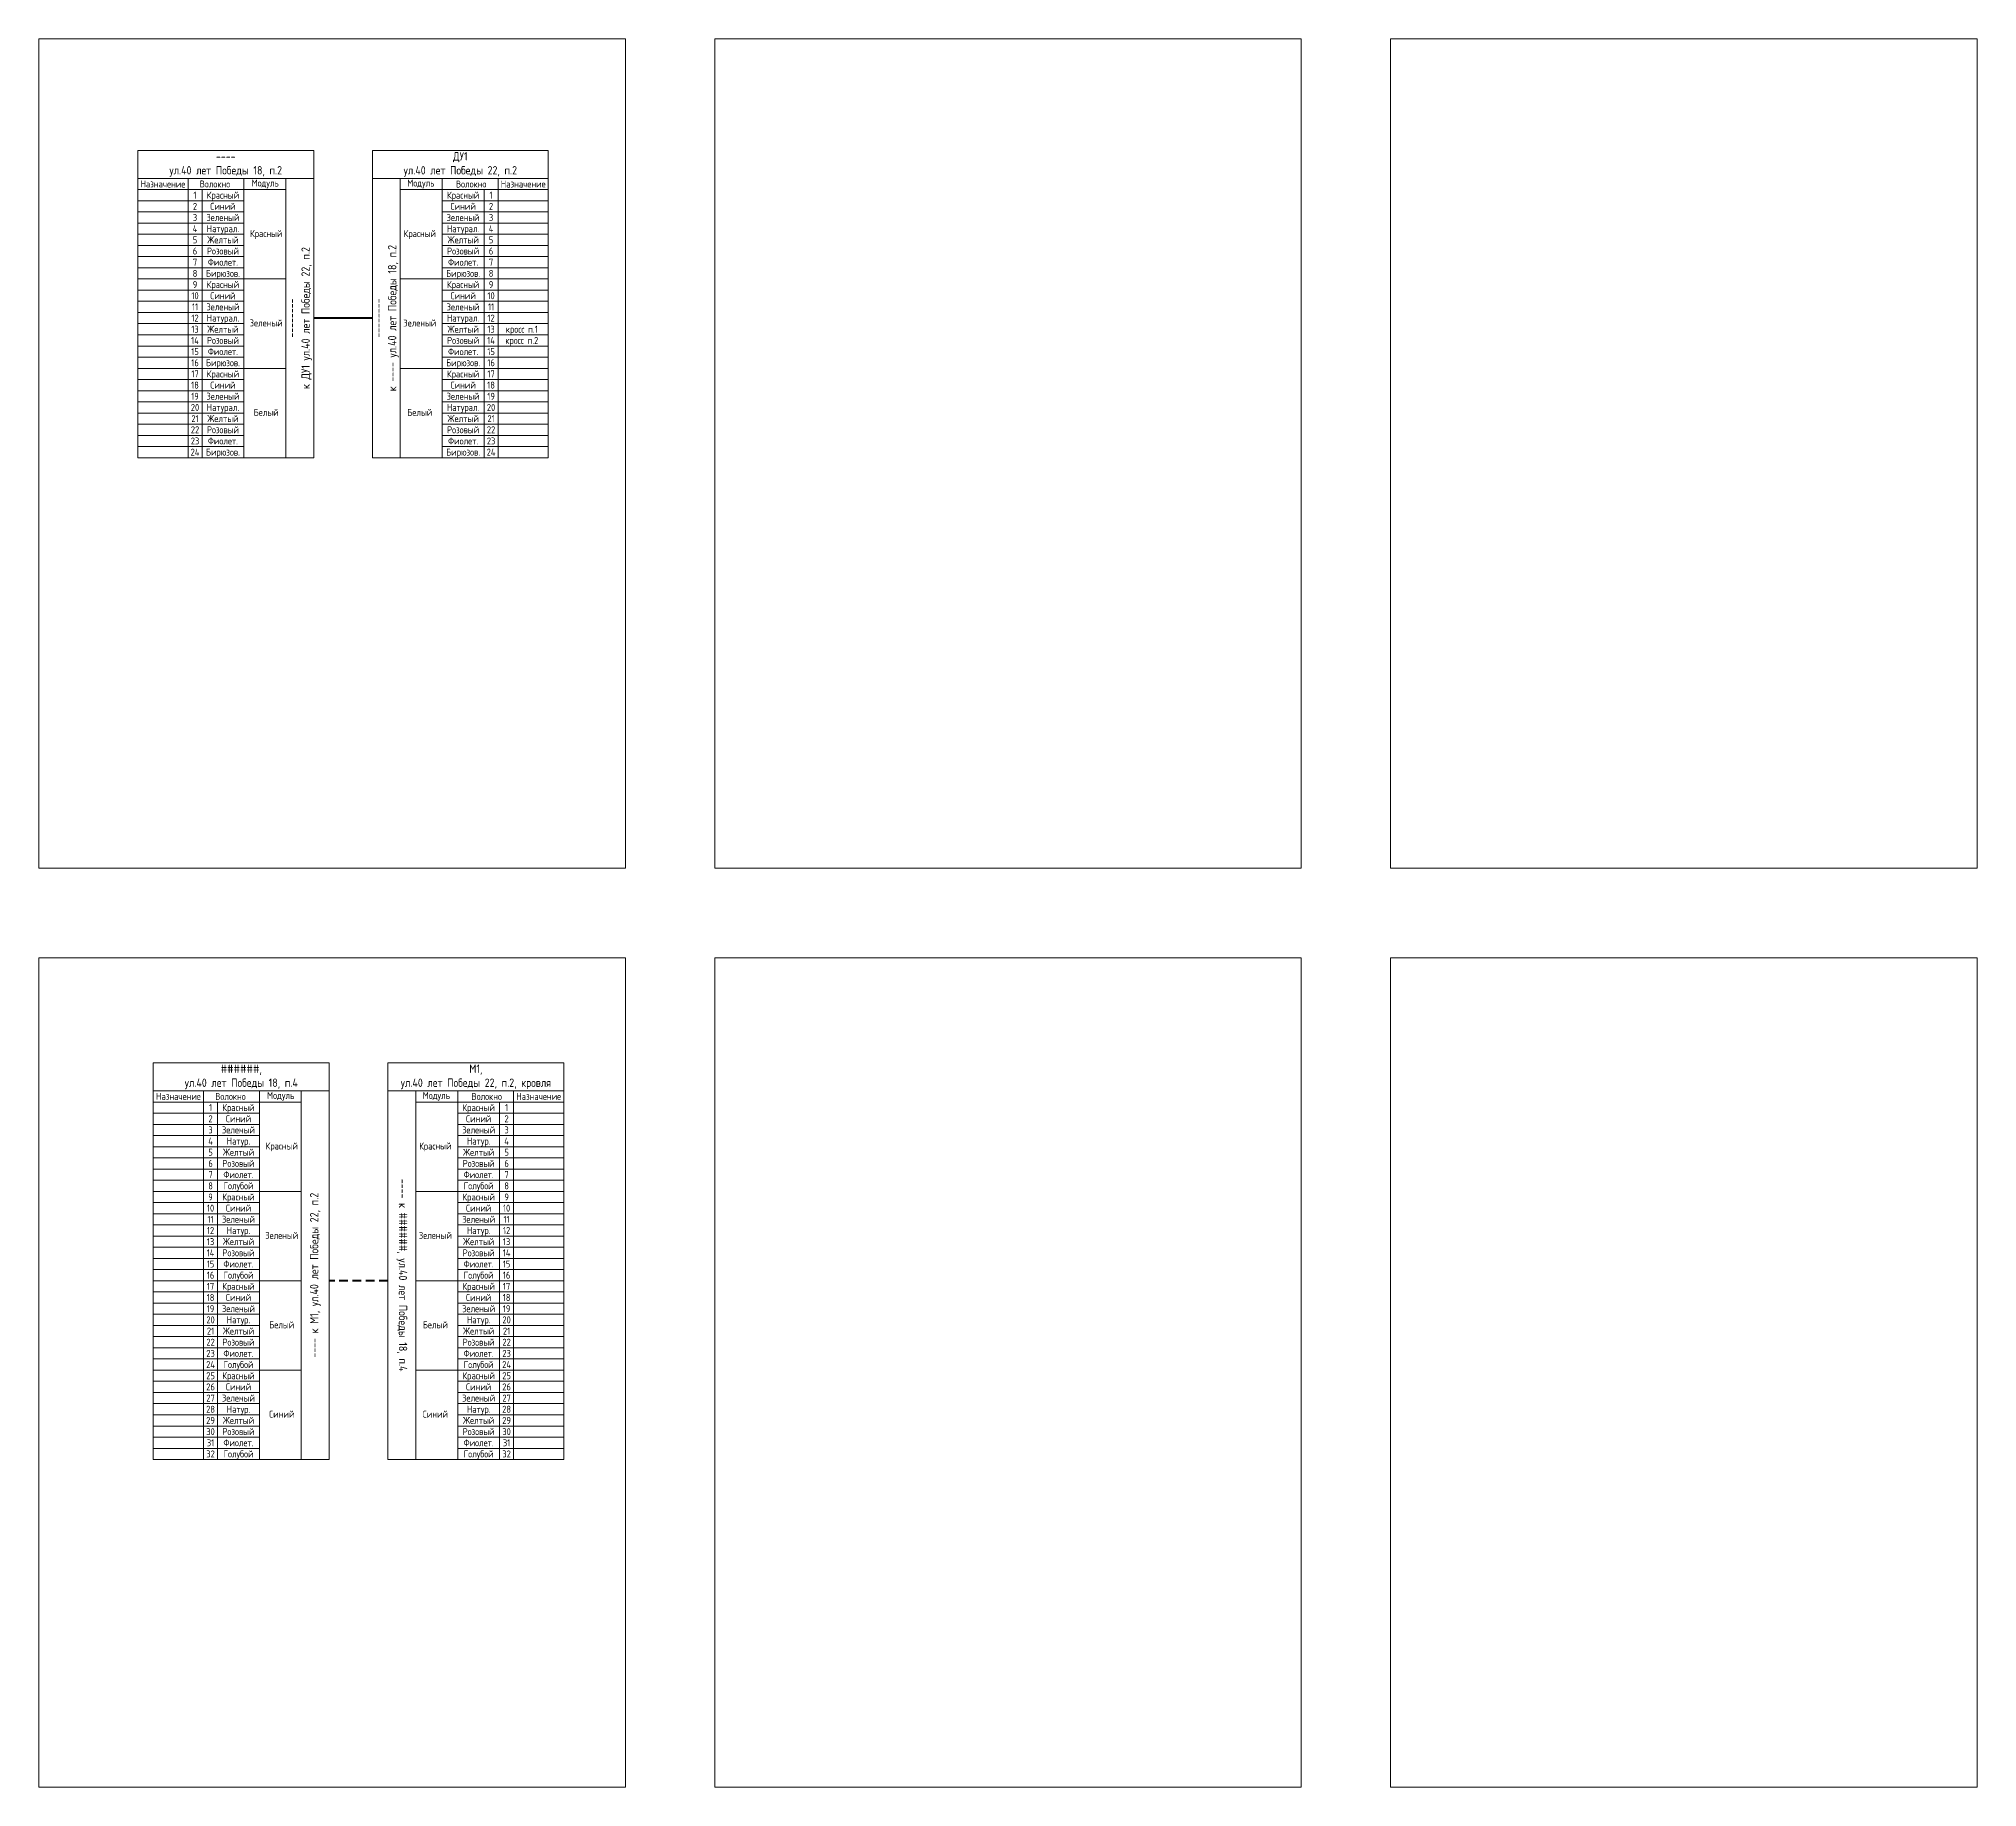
# Model space of a CAD drawing. Header units: millimetres. Extents: x -6680 to 6456, y 1671 to 6150.
# Drawn here: x -2253 to -1559, y 4866 to 5492 of the extents above; entities that cross this region are included whole.
import ezdxf
from ezdxf.enums import TextEntityAlignment as Align

# ---------------------------------------------------------------- set-up
doc = ezdxf.new("R2010")
doc.units = ezdxf.units.MM
doc.linetypes.add('HIDDEN2', pattern=[4.7625, 3.175, -1.5875])
doc.layers.add('ВЭ', color=1, linetype='Continuous')
doc.styles.add('мой', font='GOST_Common.ttf', dxfattribs={"width": 0.9, "height": 3})

# ---------------------------------------------------------------- blocks, each defined once
blk = doc.blocks.new('*U221')
at = {"layer": 'ВЭ', "color": 250, "linetype": 'ByBlock', "lineweight": 18}
blk.add_lwpolyline([(-105, -148.5), (105, -148.5), (105, 148.5), (-105, 148.5), (-105, -148.5)], dxfattribs=at)
blk = doc.blocks.new('*U222')
at = {"layer": 'Defpoints', "color": 0, "linetype": 'ByBlock', "lineweight": -2, "transparency": 16777216}
for p in [(1210, -658), (1452, -658), (1694, -658), (1210, -987), (1452, -987), (1694, -987)]:
    blk.add_blockref('*U221', p, dxfattribs=at)
blk = doc.blocks.new('*U250')
at = {"color": 7, "linetype": 'Continuous', "lineweight": 20}
blk.add_lwpolyline([(-1, -2.5), (-1, 1.5), (-6, 1.5), (-6, -2.5)], close=True, dxfattribs=at)
blk = doc.blocks.new('*U251')
at = {"color": 0, "linetype": 'ByBlock', "lineweight": -2, "transparency": 16777216}
for p in [(0, 0), (0, -4), (0, -8), (0, -12), (0, -16), (0, -20), (0, -24), (0, -28), (0, -32), (0, -36), (0, -40), (0, -44), (0, -48), (0, -52), (0, -56), (0, -60), (0, -64), (0, -68), (0, -72), (0, -76), (0, -80), (0, -84), (0, -88), (0, -92), (0, -96), (0, -100), (0, -104), (0, -108), (0, -112), (0, -116), (0, -120), (0, -124)]:
    blk.add_blockref('*U250', p, dxfattribs=at)
blk = doc.blocks.new('*U258')
at = {"color": 7, "linetype": 'Continuous', "lineweight": 20}
blk.add_lwpolyline([(8, -1.5), (8, 2.5), (-10, 2.5), (-10, -1.5)], close=True, dxfattribs=at)
blk = doc.blocks.new('*U259')
at = {"color": 0, "linetype": 'ByBlock', "lineweight": -2, "transparency": 16777216}
for p in [(0, 0), (0, -4), (0, -8), (0, -12), (0, -16), (0, -20), (0, -24), (0, -28), (0, -32), (0, -36), (0, -40), (0, -44), (0, -48), (0, -52), (0, -56), (0, -60), (0, -64), (0, -68), (0, -72), (0, -76), (0, -80), (0, -84), (0, -88), (0, -92), (0, -96), (0, -100), (0, -104), (0, -108), (0, -112), (0, -116), (0, -120), (0, -124), (0, -128)]:
    blk.add_blockref('*U258', p, dxfattribs=at)
blk = doc.blocks.new('*U260')
at = {"color": 7, "linetype": 'Continuous', "lineweight": 20}
blk.add_lwpolyline([(8, -1.5), (8, 2.5), (-7, 2.5), (-7, -1.5)], close=True, dxfattribs=at)
blk = doc.blocks.new('*U261')
at = {"color": 0, "linetype": 'ByBlock', "lineweight": -2, "transparency": 16777216}
for p in [(0, 0), (0, -4), (0, -8), (0, -12), (0, -16), (0, -20), (0, -24), (0, -28), (0, -32), (0, -36), (0, -40), (0, -44), (0, -48), (0, -52), (0, -56), (0, -60), (0, -64), (0, -68), (0, -72), (0, -76), (0, -80), (0, -84), (0, -88), (0, -92), (0, -96), (0, -100), (0, -104), (0, -108), (0, -112), (0, -116), (0, -120), (0, -124)]:
    blk.add_blockref('*U260', p, dxfattribs=at)
blk = doc.blocks.new('*U252')
at = {"color": 7, "linetype": 'Continuous', "lineweight": 15}
blk.add_lwpolyline([(-7, 9), (8, 9), (8, -23), (-7, -23)], close=True, dxfattribs=at)
blk = doc.blocks.new('*U253')
at = {"color": 0, "linetype": 'ByBlock', "lineweight": -2, "transparency": 16777216}
for p in [(0, 0), (0, -32), (0, -64), (0, -96)]:
    blk.add_blockref('*U252', p, dxfattribs=at)
blk = doc.blocks.new('*U254')
at = {"color": 7, "linetype": 'Continuous', "lineweight": 20}
blk.add_lwpolyline([(-1, -2.5), (-1, 1.5), (-6, 1.5), (-6, -2.5)], close=True, dxfattribs=at)
blk = doc.blocks.new('*U255')
at = {"color": 0, "linetype": 'ByBlock', "lineweight": -2, "transparency": 16777216}
for p in [(0, 0), (0, -4), (0, -8), (0, -12), (0, -16), (0, -20), (0, -24), (0, -28), (0, -32), (0, -36), (0, -40), (0, -44), (0, -48), (0, -52), (0, -56), (0, -60), (0, -64), (0, -68), (0, -72), (0, -76), (0, -80), (0, -84), (0, -88), (0, -92), (0, -96), (0, -100), (0, -104), (0, -108), (0, -112), (0, -116), (0, -120), (0, -124)]:
    blk.add_blockref('*U254', p, dxfattribs=at)
blk = doc.blocks.new('*U248')
at = {"color": 7, "linetype": 'Continuous', "lineweight": 20}
blk.add_lwpolyline([(8, -1.5), (8, 2.5), (-10, 2.5), (-10, -1.5)], close=True, dxfattribs=at)
blk = doc.blocks.new('*U249')
at = {"color": 0, "linetype": 'ByBlock', "lineweight": -2, "transparency": 16777216}
for p in [(0, 0), (0, -4), (0, -8), (0, -12), (0, -16), (0, -20), (0, -24), (0, -28), (0, -32), (0, -36), (0, -40), (0, -44), (0, -48), (0, -52), (0, -56), (0, -60), (0, -64), (0, -68), (0, -72), (0, -76), (0, -80), (0, -84), (0, -88), (0, -92), (0, -96), (0, -100), (0, -104), (0, -108), (0, -112), (0, -116), (0, -120), (0, -124), (0, -128)]:
    blk.add_blockref('*U248', p, dxfattribs=at)
blk = doc.blocks.new('*U256')
at = {"color": 7, "linetype": 'Continuous', "lineweight": 20}
blk.add_lwpolyline([(8, -1.5), (8, 2.5), (-7, 2.5), (-7, -1.5)], close=True, dxfattribs=at)
blk = doc.blocks.new('*U257')
at = {"color": 0, "linetype": 'ByBlock', "lineweight": -2, "transparency": 16777216}
for p in [(0, 0), (0, -4), (0, -8), (0, -12), (0, -16), (0, -20), (0, -24), (0, -28), (0, -32), (0, -36), (0, -40), (0, -44), (0, -48), (0, -52), (0, -56), (0, -60), (0, -64), (0, -68), (0, -72), (0, -76), (0, -80), (0, -84), (0, -88), (0, -92), (0, -96), (0, -100), (0, -104), (0, -108), (0, -112), (0, -116), (0, -120), (0, -124)]:
    blk.add_blockref('*U256', p, dxfattribs=at)
blk = doc.blocks.new('*U246')
at = {"color": 7, "linetype": 'Continuous', "lineweight": 15}
blk.add_lwpolyline([(-7, 9), (8, 9), (8, -23), (-7, -23)], close=True, dxfattribs=at)
blk = doc.blocks.new('*U247')
at = {"color": 0, "linetype": 'ByBlock', "lineweight": -2, "transparency": 16777216}
for p in [(0, 0), (0, -32), (0, -64), (0, -96)]:
    blk.add_blockref('*U246', p, dxfattribs=at)
blk = doc.blocks.new('*U269')
at = {"color": 7, "linetype": 'Continuous', "lineweight": 20}
blk.add_lwpolyline([(8, -1.5), (8, 2.5), (-7, 2.5), (-7, -1.5)], close=True, dxfattribs=at)
blk = doc.blocks.new('*U270')
at = {"color": 0, "linetype": 'ByBlock', "lineweight": -2, "transparency": 16777216}
for p in [(0, 0), (0, -4), (0, -8), (0, -12), (0, -16), (0, -20), (0, -24), (0, -28), (0, -32), (0, -36), (0, -40), (0, -44), (0, -48), (0, -52), (0, -56), (0, -60), (0, -64), (0, -68), (0, -72), (0, -76), (0, -80), (0, -84), (0, -88), (0, -92)]:
    blk.add_blockref('*U269', p, dxfattribs=at)
blk = doc.blocks.new('*U275')
at = {"color": 7, "linetype": 'Continuous', "lineweight": 20}
blk.add_lwpolyline([(-1, -2.5), (-1, 1.5), (-6, 1.5), (-6, -2.5)], close=True, dxfattribs=at)
blk = doc.blocks.new('*U276')
at = {"color": 0, "linetype": 'ByBlock', "lineweight": -2, "transparency": 16777216}
for p in [(0, 0), (0, -4), (0, -8), (0, -12), (0, -16), (0, -20), (0, -24), (0, -28), (0, -32), (0, -36), (0, -40), (0, -44), (0, -48), (0, -52), (0, -56), (0, -60), (0, -64), (0, -68), (0, -72), (0, -76), (0, -80), (0, -84), (0, -88), (0, -92)]:
    blk.add_blockref('*U275', p, dxfattribs=at)
blk = doc.blocks.new('*U271')
at = {"color": 7, "linetype": 'Continuous', "lineweight": 15}
blk.add_lwpolyline([(-7, 9), (8, 9), (8, -23), (-7, -23)], close=True, dxfattribs=at)
blk = doc.blocks.new('*U272')
at = {"color": 0, "linetype": 'ByBlock', "lineweight": -2, "transparency": 16777216}
for p in [(0, 0), (0, -32), (0, -64)]:
    blk.add_blockref('*U271', p, dxfattribs=at)
blk = doc.blocks.new('*U273')
at = {"color": 7, "linetype": 'Continuous', "lineweight": 20}
blk.add_lwpolyline([(8, -1.5), (8, 2.5), (-10, 2.5), (-10, -1.5)], close=True, dxfattribs=at)
blk = doc.blocks.new('*U274')
at = {"color": 0, "linetype": 'ByBlock', "lineweight": -2, "transparency": 16777216}
for p in [(0, 0), (0, -4), (0, -8), (0, -12), (0, -16), (0, -20), (0, -24), (0, -28), (0, -32), (0, -36), (0, -40), (0, -44), (0, -48), (0, -52), (0, -56), (0, -60), (0, -64), (0, -68), (0, -72), (0, -76), (0, -80), (0, -84), (0, -88), (0, -92), (0, -96)]:
    blk.add_blockref('*U273', p, dxfattribs=at)
blk = doc.blocks.new('*U277')
at = {"color": 7, "linetype": 'Continuous', "lineweight": 20}
blk.add_lwpolyline([(8, -1.5), (8, 2.5), (-7, 2.5), (-7, -1.5)], close=True, dxfattribs=at)
blk = doc.blocks.new('*U278')
at = {"color": 0, "linetype": 'ByBlock', "lineweight": -2, "transparency": 16777216}
for p in [(0, 0), (0, -4), (0, -8), (0, -12), (0, -16), (0, -20), (0, -24), (0, -28), (0, -32), (0, -36), (0, -40), (0, -44), (0, -48), (0, -52), (0, -56), (0, -60), (0, -64), (0, -68), (0, -72), (0, -76), (0, -80), (0, -84), (0, -88), (0, -92)]:
    blk.add_blockref('*U277', p, dxfattribs=at)
blk = doc.blocks.new('*U267')
at = {"color": 7, "linetype": 'Continuous', "lineweight": 20}
blk.add_lwpolyline([(-1, -2.5), (-1, 1.5), (-6, 1.5), (-6, -2.5)], close=True, dxfattribs=at)
blk = doc.blocks.new('*U268')
at = {"color": 0, "linetype": 'ByBlock', "lineweight": -2, "transparency": 16777216}
for p in [(0, 0), (0, -4), (0, -8), (0, -12), (0, -16), (0, -20), (0, -24), (0, -28), (0, -32), (0, -36), (0, -40), (0, -44), (0, -48), (0, -52), (0, -56), (0, -60), (0, -64), (0, -68), (0, -72), (0, -76), (0, -80), (0, -84), (0, -88), (0, -92)]:
    blk.add_blockref('*U267', p, dxfattribs=at)
blk = doc.blocks.new('*U279')
at = {"color": 7, "linetype": 'Continuous', "lineweight": 15}
blk.add_lwpolyline([(-7, 9), (8, 9), (8, -23), (-7, -23)], close=True, dxfattribs=at)
blk = doc.blocks.new('*U280')
at = {"color": 0, "linetype": 'ByBlock', "lineweight": -2, "transparency": 16777216}
for p in [(0, 0), (0, -32), (0, -64)]:
    blk.add_blockref('*U279', p, dxfattribs=at)
blk = doc.blocks.new('*U265')
at = {"color": 7, "linetype": 'Continuous', "lineweight": 20}
blk.add_lwpolyline([(8, -1.5), (8, 2.5), (-10, 2.5), (-10, -1.5)], close=True, dxfattribs=at)
blk = doc.blocks.new('*U266')
at = {"color": 0, "linetype": 'ByBlock', "lineweight": -2, "transparency": 16777216}
for p in [(0, 0), (0, -4), (0, -8), (0, -12), (0, -16), (0, -20), (0, -24), (0, -28), (0, -32), (0, -36), (0, -40), (0, -44), (0, -48), (0, -52), (0, -56), (0, -60), (0, -64), (0, -68), (0, -72), (0, -76), (0, -80), (0, -84), (0, -88), (0, -92), (0, -96)]:
    blk.add_blockref('*U265', p, dxfattribs=at)

msp = doc.modelspace()

# ---------------------------------------------------------------- linework, layer by layer
at = {"color": 7, "linetype": 'Continuous', "lineweight": 15}
for points in [[(-2217.56, 5442), (-2154.56, 5442), (-2154.56, 5452), (-2217.56, 5452)], [(-2070.57, 5442), (-2133.57, 5442), (-2133.57, 5452), (-2070.57, 5452)], [(-2179.56, 5442), (-2164.56, 5442), (-2164.56, 5438), (-2179.56, 5438)], [(-2164.56, 5442), (-2154.56, 5442), (-2154.56, 5342), (-2164.56, 5342)], [(-2123.57, 5442), (-2133.57, 5442), (-2133.57, 5342), (-2123.57, 5342)], [(-2108.57, 5442), (-2123.57, 5442), (-2123.57, 5438), (-2108.57, 5438)], [(-2212, 5115.33), (-2149, 5115.33), (-2149, 5125.33), (-2212, 5125.33)], [(-2065.01, 5115.33), (-2128.01, 5115.33), (-2128.01, 5125.33), (-2065.01, 5125.33)], [(-2174, 5115.33), (-2159, 5115.33), (-2159, 5111.33), (-2174, 5111.33)], [(-2159, 5115.33), (-2149, 5115.33), (-2149, 4983.33), (-2159, 4983.33)], [(-2118.01, 5115.33), (-2128.01, 5115.33), (-2128.01, 4983.33), (-2118.01, 4983.33)], [(-2103.01, 5115.33), (-2118.01, 5115.33), (-2118.01, 5111.33), (-2103.01, 5111.33)]]:
    msp.add_lwpolyline(points, close=True, dxfattribs=at)
at = {"color": 7, "lineweight": 50}
msp.add_lwpolyline([(-2133.57, 5392), (-2154.56, 5392)], dxfattribs=at)
at = {"color": 5, "linetype": 'HIDDEN2', "lineweight": 50}
msp.add_lwpolyline([(-2128.01, 5047.33), (-2149, 5047.33)], dxfattribs=at)

# ---------------------------------------------------------------- block references
at = {"color": 7, "linetype": 'Continuous', "lineweight": 15}
for name, p in [('*U274', (-2207.56, 5439.5)), ('*U276', (-2193.56, 5436.5)), ('*U270', (-2187.56, 5435.5)), ('*U272', (-2172.56, 5429)), ('*U259', (-2202, 5112.83)), ('*U251', (-2188, 5109.83)), ('*U261', (-2182, 5108.83)), ('*U253', (-2167, 5102.33))]:
    msp.add_blockref(name, p, dxfattribs=at)
at = {"color": 7, "linetype": 'Continuous', "lineweight": 15, "xscale": -1}
for name, p in [('*U266', (-2080.57, 5439.5)), ('*U280', (-2115.57, 5429)), ('*U278', (-2100.57, 5435.5)), ('*U268', (-2094.57, 5436.5)), ('*U249', (-2075.01, 5112.83)), ('*U247', (-2110.01, 5102.33)), ('*U257', (-2095.01, 5108.83)), ('*U255', (-2089.01, 5109.83))]:
    msp.add_blockref(name, p, dxfattribs=at)
at = {"layer": 'Defpoints'}
msp.add_blockref('*U222', (-3358, 6001.5), dxfattribs=at)

# ---------------------------------------------------------------- texts
at = {"color": 7, "style": 'мой', "width": 0.9}
for s, rotation, p in [('Назначение', 359.86157, (-2208.56, 5440)), ('Назначение', 0.13843, (-2079.57, 5440)), ('Красный', 359.86157, (-2187.06, 5436)), ('Красный', 0.13843, (-2101.07, 5436)), ('Зеленый', 359.86157, (-2187.06, 5428)), ('Синий', 359.86157, (-2187.06, 5432)), ('Зеленый', 0.13843, (-2101.07, 5428)), ('Синий', 0.13843, (-2101.07, 5432)), ('Желтый', 359.86157, (-2187.06, 5420)), ('Натурал.', 359.86157, (-2187.06, 5424)), ('Красный', 359.86157, (-2171.56, 5422.24)), ('Красный', 0.13843, (-2116.57, 5422.24)), ('Желтый', 0.13843, (-2101.07, 5420)), ('Натурал.', 0.13843, (-2101.07, 5424)), ('Розовый', 359.86157, (-2187.06, 5416)), ('Фиолет.', 359.86157, (-2187.06, 5412)), ('Розовый', 0.13843, (-2101.07, 5416)), ('Фиолет.', 0.13843, (-2101.07, 5412)), ('Бирюзов.', 359.86157, (-2187.06, 5408)), ('Бирюзов.', 0.13843, (-2101.07, 5408)), ('Красный', 359.86157, (-2187.06, 5404)), ('Синий', 359.86157, (-2187.06, 5400)), ('Красный', 0.13843, (-2101.07, 5404)), ('Синий', 0.13843, (-2101.07, 5400)), ('Зеленый', 359.86157, (-2187.06, 5396)), ('Натурал.', 359.86157, (-2187.06, 5392)), ('Зеленый', 0.13843, (-2101.07, 5396)), ('Натурал.', 0.13843, (-2101.07, 5392)), ('Желтый', 359.86157, (-2187.06, 5388)), ('Зеленый', 359.86157, (-2171.56, 5390.24)), ('Зеленый', 0.13843, (-2116.57, 5390.24)), ('Желтый', 0.13843, (-2101.07, 5388)), ('кросс п.1', 359.86157, (-2080.07, 5388)), ('Розовый', 359.86157, (-2187.06, 5384)), ('Фиолет.', 359.86157, (-2187.06, 5380)), ('Розовый', 0.13843, (-2101.07, 5384)), ('Фиолет.', 0.13843, (-2101.07, 5380)), ('кросс п.2', 359.86157, (-2080.07, 5384)), ('Бирюзов.', 359.86157, (-2187.06, 5376)), ('Красный', 359.86157, (-2187.06, 5372)), ('Бирюзов.', 0.13843, (-2101.07, 5376)), ('Красный', 0.13843, (-2101.07, 5372)), ('Зеленый', 359.86157, (-2187.06, 5364)), ('Синий', 359.86157, (-2187.06, 5368)), ('Зеленый', 0.13843, (-2101.07, 5364)), ('Синий', 0.13843, (-2101.07, 5368)), ('Натурал.', 359.86157, (-2187.06, 5360)), ('Белый', 359.86157, (-2171.56, 5358.24)), ('Белый', 0.13843, (-2116.57, 5358.24)), ('Натурал.', 0.13843, (-2101.07, 5360)), ('Желтый', 359.86157, (-2187.06, 5356)), ('Розовый', 359.86157, (-2187.06, 5352)), ('Желтый', 0.13843, (-2101.07, 5356)), ('Розовый', 0.13843, (-2101.07, 5352)), ('Бирюзов.', 359.86157, (-2187.06, 5344)), ('Фиолет.', 359.86157, (-2187.06, 5348)), ('Бирюзов.', 0.13843, (-2101.07, 5344)), ('Фиолет.', 0.13843, (-2101.07, 5348)), ('Назначение', 359.86157, (-2203, 5113.33)), ('Красный', 359.86157, (-2181.5, 5109.33)), ('Красный', 0.13843, (-2095.51, 5109.33)), ('Назначение', 0.13843, (-2074.01, 5113.33)), ('Зеленый', 359.86157, (-2181.5, 5101.33)), ('Синий', 359.86157, (-2181.5, 5105.33)), ('Зеленый', 0.13843, (-2095.51, 5101.33)), ('Синий', 0.13843, (-2095.51, 5105.33)), ('Желтый', 359.86157, (-2181.5, 5093.33)), ('Натур.', 359.86157, (-2181.5, 5097.33)), ('Красный', 359.86157, (-2166, 5095.57)), ('Красный', 0.13843, (-2111.01, 5095.57)), ('Желтый', 0.13843, (-2095.51, 5093.33)), ('Натур.', 0.13843, (-2095.51, 5097.33)), ('Розовый', 359.86157, (-2181.5, 5089.33)), ('Розовый', 0.13843, (-2095.51, 5089.33)), ('Фиолет.', 359.86157, (-2181.5, 5085.33)), ('Голубой', 359.86157, (-2181.5, 5081.33)), ('Фиолет.', 0.13843, (-2095.51, 5085.33)), ('Голубой', 0.13843, (-2095.51, 5081.33)), ('Красный', 359.86157, (-2181.5, 5077.33)), ('Синий', 359.86157, (-2181.5, 5073.33)), ('Красный', 0.13843, (-2095.51, 5077.33)), ('Синий', 0.13843, (-2095.51, 5073.33)), ('Зеленый', 359.86157, (-2181.5, 5069.33)), ('Натур.', 359.86157, (-2181.5, 5065.33)), ('Зеленый', 0.13843, (-2095.51, 5069.33)), ('Натур.', 0.13843, (-2095.51, 5065.33)), ('Желтый', 359.86157, (-2181.5, 5061.33)), ('Зеленый', 359.86157, (-2166, 5063.57)), ('Зеленый', 0.13843, (-2111.01, 5063.57)), ('Желтый', 0.13843, (-2095.51, 5061.33)), ('Розовый', 359.86157, (-2181.5, 5057.33)), ('Фиолет.', 359.86157, (-2181.5, 5053.33)), ('Розовый', 0.13843, (-2095.51, 5057.33)), ('Фиолет.', 0.13843, (-2095.51, 5053.33)), ('Красный', 359.86157, (-2181.5, 5045.33)), ('Голубой', 359.86157, (-2181.5, 5049.33)), ('Красный', 0.13843, (-2095.51, 5045.33)), ('Голубой', 0.13843, (-2095.51, 5049.33)), ('Зеленый', 359.86157, (-2181.5, 5037.33)), ('Синий', 359.86157, (-2181.5, 5041.33)), ('Зеленый', 0.13843, (-2095.51, 5037.33)), ('Синий', 0.13843, (-2095.51, 5041.33)), ('Натур.', 359.86157, (-2181.5, 5033.33)), ('Белый', 359.86157, (-2166, 5031.57)), ('Белый', 0.13843, (-2111.01, 5031.57)), ('Натур.', 0.13843, (-2095.51, 5033.33)), ('Желтый', 359.86157, (-2181.5, 5029.33)), ('Розовый', 359.86157, (-2181.5, 5025.33)), ('Желтый', 0.13843, (-2095.51, 5029.33)), ('Розовый', 0.13843, (-2095.51, 5025.33)), ('Фиолет.', 359.86157, (-2181.5, 5021.33)), ('Голубой', 359.86157, (-2181.5, 5017.33)), ('Фиолет.', 0.13843, (-2095.51, 5021.33)), ('Голубой', 0.13843, (-2095.51, 5017.33)), ('Красный', 359.86157, (-2181.5, 5013.33)), ('Красный', 0.13843, (-2095.51, 5013.33)), ('Зеленый', 359.86157, (-2181.5, 5005.33)), ('Синий', 359.86157, (-2181.5, 5009.33)), ('Зеленый', 0.13843, (-2095.51, 5005.33)), ('Синий', 0.13843, (-2095.51, 5009.33)), ('Желтый', 359.86157, (-2181.5, 4997.33)), ('Натур.', 359.86157, (-2181.5, 5001.33)), ('Синий', 359.86157, (-2166, 4999.57)), ('Синий', 0.13843, (-2111.01, 4999.57)), ('Желтый', 0.13843, (-2095.51, 4997.33)), ('Натур.', 0.13843, (-2095.51, 5001.33)), ('Розовый', 359.86157, (-2181.5, 4993.33)), ('Фиолет.', 359.86157, (-2181.5, 4989.33)), ('Розовый', 0.13843, (-2095.51, 4993.33)), ('Фиолет.', 0.13843, (-2095.51, 4989.33)), ('Голубой', 359.86157, (-2181.5, 4985.33)), ('Голубой', 0.13843, (-2095.51, 4985.33))]:
    msp.add_text(s, height=2.5, rotation=rotation, dxfattribs=at).set_placement(p, align=Align.MIDDLE_CENTER)
for s, rotation, p in [('Волокно', 359.86157, (-2189.93, 5440)), ('Модуль', 359.86157, (-2171.93, 5440)), ('Модуль', 0.13843, (-2116.2, 5440)), ('Волокно', 0.13843, (-2098.2, 5440)), ('1', 359.86157, (-2197.06, 5436)), ('1', 0.13843, (-2091.07, 5436)), ('3', 359.86157, (-2197.06, 5428)), ('2', 359.86157, (-2197.06, 5432)), ('3', 0.13843, (-2091.07, 5428)), ('2', 0.13843, (-2091.07, 5432)), ('4', 359.86157, (-2197.06, 5424)), ('5', 359.86157, (-2197.06, 5420)), ('4', 0.13843, (-2091.07, 5424)), ('5', 0.13843, (-2091.07, 5420)), ('7', 359.86157, (-2197.06, 5412)), ('6', 359.86157, (-2197.06, 5416)), ('7', 0.13843, (-2091.07, 5412)), ('6', 0.13843, (-2091.07, 5416)), ('8', 359.86157, (-2197.06, 5408)), ('8', 0.13843, (-2091.07, 5408)), ('10', 359.86157, (-2197.06, 5400)), ('9', 359.86157, (-2197.06, 5404)), ('10', 0.13843, (-2091.07, 5400)), ('9', 0.13843, (-2091.07, 5404)), ('12', 359.86157, (-2197.06, 5392)), ('11', 359.86157, (-2197.06, 5396)), ('12', 0.13843, (-2091.07, 5392)), ('11', 0.13843, (-2091.07, 5396)), ('13', 359.86157, (-2197.06, 5388)), ('13', 0.13843, (-2091.07, 5388)), ('14', 359.86157, (-2197.06, 5384)), ('15', 359.86157, (-2197.06, 5380)), ('14', 0.13843, (-2091.07, 5384)), ('15', 0.13843, (-2091.07, 5380)), ('16', 359.86157, (-2197.06, 5376)), ('17', 359.86157, (-2197.06, 5372)), ('16', 0.13843, (-2091.07, 5376)), ('17', 0.13843, (-2091.07, 5372)), ('18', 359.86157, (-2197.06, 5368)), ('19', 359.86157, (-2197.06, 5364)), ('18', 0.13843, (-2091.07, 5368)), ('19', 0.13843, (-2091.07, 5364)), ('20', 359.86157, (-2197.06, 5360)), ('20', 0.13843, (-2091.07, 5360)), ('22', 359.86157, (-2197.06, 5352)), ('21', 359.86157, (-2197.06, 5356)), ('22', 0.13843, (-2091.07, 5352)), ('21', 0.13843, (-2091.07, 5356)), ('24', 359.86157, (-2197.06, 5344)), ('23', 359.86157, (-2197.06, 5348)), ('24', 0.13843, (-2091.07, 5344)), ('23', 0.13843, (-2091.07, 5348)), ('Модуль', 359.86157, (-2166.37, 5113.33)), ('Модуль', 0.13843, (-2110.64, 5113.33)), ('1', 359.86157, (-2191.5, 5109.33)), ('Волокно', 359.86157, (-2184.37, 5113.33)), ('Волокно', 0.13843, (-2092.64, 5113.33)), ('1', 0.13843, (-2085.51, 5109.33)), ('3', 359.86157, (-2191.5, 5101.33)), ('2', 359.86157, (-2191.5, 5105.33)), ('3', 0.13843, (-2085.51, 5101.33)), ('2', 0.13843, (-2085.51, 5105.33)), ('4', 359.86157, (-2191.5, 5097.33)), ('5', 359.86157, (-2191.5, 5093.33)), ('4', 0.13843, (-2085.51, 5097.33)), ('5', 0.13843, (-2085.51, 5093.33)), ('6', 359.86157, (-2191.5, 5089.33)), ('6', 0.13843, (-2085.51, 5089.33)), ('7', 359.86157, (-2191.5, 5085.33)), ('8', 359.86157, (-2191.5, 5081.33)), ('7', 0.13843, (-2085.51, 5085.33)), ('8', 0.13843, (-2085.51, 5081.33)), ('10', 359.86157, (-2191.5, 5073.33)), ('9', 359.86157, (-2191.5, 5077.33)), ('10', 0.13843, (-2085.51, 5073.33)), ('9', 0.13843, (-2085.51, 5077.33)), ('12', 359.86157, (-2191.5, 5065.33)), ('11', 359.86157, (-2191.5, 5069.33)), ('12', 0.13843, (-2085.51, 5065.33)), ('11', 0.13843, (-2085.51, 5069.33)), ('13', 359.86157, (-2191.5, 5061.33)), ('13', 0.13843, (-2085.51, 5061.33)), ('14', 359.86157, (-2191.5, 5057.33)), ('15', 359.86157, (-2191.5, 5053.33)), ('14', 0.13843, (-2085.51, 5057.33)), ('15', 0.13843, (-2085.51, 5053.33)), ('16', 359.86157, (-2191.5, 5049.33)), ('17', 359.86157, (-2191.5, 5045.33)), ('16', 0.13843, (-2085.51, 5049.33)), ('17', 0.13843, (-2085.51, 5045.33)), ('18', 359.86157, (-2191.5, 5041.33)), ('19', 359.86157, (-2191.5, 5037.33)), ('18', 0.13843, (-2085.51, 5041.33)), ('19', 0.13843, (-2085.51, 5037.33)), ('20', 359.86157, (-2191.5, 5033.33)), ('20', 0.13843, (-2085.51, 5033.33)), ('22', 359.86157, (-2191.5, 5025.33)), ('21', 359.86157, (-2191.5, 5029.33)), ('22', 0.13843, (-2085.51, 5025.33)), ('21', 0.13843, (-2085.51, 5029.33)), ('24', 359.86157, (-2191.5, 5017.33)), ('23', 359.86157, (-2191.5, 5021.33)), ('24', 0.13843, (-2085.51, 5017.33)), ('23', 0.13843, (-2085.51, 5021.33)), ('25', 359.86157, (-2191.5, 5013.33)), ('25', 0.13843, (-2085.51, 5013.33)), ('26', 359.86157, (-2191.5, 5009.33)), ('27', 359.86157, (-2191.5, 5005.33)), ('26', 0.13843, (-2085.51, 5009.33)), ('27', 0.13843, (-2085.51, 5005.33)), ('28', 359.86157, (-2191.5, 5001.33)), ('29', 359.86157, (-2191.5, 4997.33)), ('28', 0.13843, (-2085.51, 5001.33)), ('29', 0.13843, (-2085.51, 4997.33)), ('30', 359.86157, (-2191.5, 4993.33)), ('31', 359.86157, (-2191.5, 4989.33)), ('30', 0.13843, (-2085.51, 4993.33)), ('31', 0.13843, (-2085.51, 4989.33)), ('32', 359.86157, (-2191.5, 4985.33)), ('32', 0.13843, (-2085.51, 4985.33))]:
    msp.add_text(s, height=2.5, rotation=rotation, dxfattribs=at).set_placement(p, align=Align.MIDDLE)
at = {"color": 7, "linetype": 'Continuous', "lineweight": 20, "char_height": 3, "width": 63, "attachment_point": 5, "style": 'мой'}
for s, insert in [('----{\\C256;\\Pул.40 лет Победы 18, п.2}', (-2186.06, 5447)), ('ДУ1{\\C256;\\Pул.40 лет Победы 22, п.2}', (-2102.07, 5447)), ('\\pt15;######,\\P\\ptz;ул.40 лет Победы 18, п.4', (-2180.5, 5120.33)), ('М1, \\Pул.40 лет Победы 22, п.2, кровля', (-2096.51, 5120.33))]:
    msp.add_mtext(s, dxfattribs=dict(at, insert=insert))
at = {"color": 7, "linetype": 'Continuous', "lineweight": 20, "char_height": 3, "attachment_point": 5, "style": 'мой'}
for s, insert, width, rotation in [('\\pt15;-------- \\P\\ptz;к ДУ1{\\C256; ул.40 лет Победы 22, п.2}', (-2159.56, 5392), 100, 90), ('\\pt15;-------- \\P\\ptz;к ----{\\C256; ул.40 лет Победы 18, п.2}', (-2128.57, 5392), 100, 90), ('---- к ######, ул.40 лет Победы 18, п.4', (-2123.01, 5049.33), 132, 270), ('---- к М1, ул.40 лет Победы 22, п.2', (-2154, 5049.33), 132, 90)]:
    msp.add_mtext(s, dxfattribs=dict(at, insert=insert, width=width, rotation=rotation))

doc.saveas('drawing.dxf')
